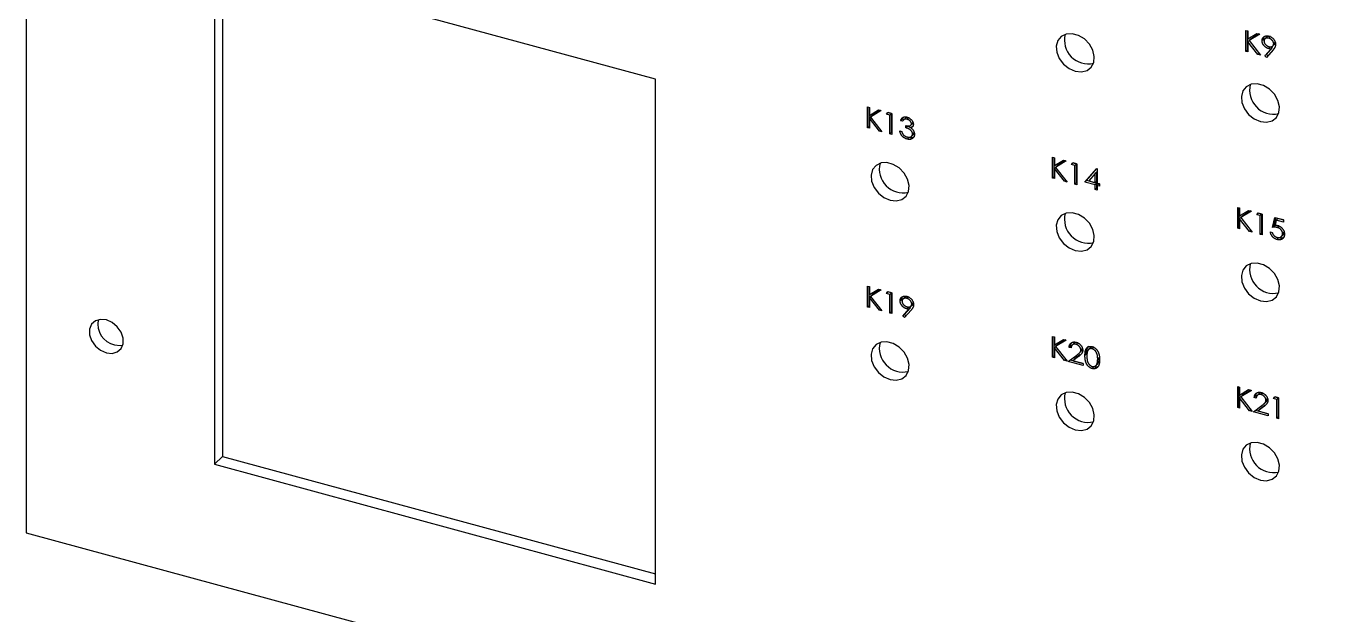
# Model space of a CAD drawing. Header units: millimetres. Extents: x 0 to 589, y 0 to 415.
# Drawn here: x 49.6 to 112, y 54.2 to 82.4 of the extents above; entities that cross this region are included whole.
import ezdxf

# ---------------------------------------------------------------- set-up
doc = ezdxf.new("R2010")
doc.units = ezdxf.units.MM

msp = doc.modelspace()

# ---------------------------------------------------------------- linework, layer by layer
at = {"color": 7, "linetype": 'Continuous', "lineweight": 25}
for p, q in [((49.576, 120.43), (49.576, 58.143)), ((79.646, 79.828), (58.568, 85.557)), ((58.568, 85.557), (58.568, 61.414)), ((58.957, 85.451), (58.957, 61.793)), ((107.849, 82.164), (107.942, 82.139)), ((107.849, 81.164), (107.849, 82.164)), ((107.927, 81.24), (107.927, 82.143)), ((107.942, 82.139), (107.942, 81.758)), ((107.942, 81.758), (108.372, 82.022)), ((108.504, 81.986), (107.997, 81.675)), ((108.075, 81.751), (107.997, 81.675)), ((108.472, 81.994), (108.075, 81.751)), ((108.372, 82.022), (108.504, 81.986)), ((108.695, 81.75), (108.617, 81.675)), ((108.695, 81.75), (108.723, 81.868)), ((108.71, 81.657), (108.695, 81.75)), ((108.837, 81.841), (108.74, 81.746)), ((109.018, 81.866), (108.94, 81.79)), ((107.927, 81.24), (107.849, 81.164)), ((107.942, 81.139), (107.849, 81.164)), ((107.942, 81.236), (107.927, 81.24)), ((108.02, 81.697), (107.942, 81.621)), ((107.942, 81.621), (107.942, 81.139)), ((108.421, 81.008), (107.942, 81.621)), ((107.997, 81.675), (108.544, 80.975)), ((108.02, 81.697), (108.02, 81.697)), ((108.754, 80.942), (109.041, 81.271)), ((109.146, 81.236), (108.828, 80.872)), ((108.832, 81.018), (109.119, 81.346)), ((109.011, 81.368), (108.933, 81.292)), ((109.119, 81.346), (109.041, 81.271)), ((109.122, 81.412), (109.219, 81.506)), ((109.25, 81.604), (109.172, 81.529)), ((108.476, 81.062), (108.421, 81.008)), ((108.544, 80.975), (108.421, 81.008)), ((108.832, 81.018), (108.754, 80.942)), ((108.828, 80.872), (108.754, 80.942)), ((108.9, 80.954), (108.832, 81.018)), ((79.646, 55.685), (79.646, 79.828)), ((89.764, 78.507), (89.857, 78.482)), ((89.764, 77.507), (89.764, 78.507)), ((89.842, 77.583), (89.842, 78.486)), ((89.857, 78.482), (89.857, 78.101)), ((89.857, 78.101), (90.287, 78.365)), ((89.935, 78.041), (89.857, 77.965)), ((90.419, 78.329), (89.912, 78.018)), ((89.99, 78.094), (89.912, 78.018)), ((89.912, 78.018), (90.459, 77.318)), ((89.935, 78.04), (89.935, 78.041)), ((90.387, 78.338), (89.99, 78.094)), ((90.287, 78.365), (90.419, 78.329)), ((90.677, 78.157), (90.738, 78.243)), ((90.755, 78.233), (90.677, 78.157)), ((90.836, 78.113), (90.677, 78.157)), ((90.738, 78.243), (90.928, 78.191)), ((90.755, 78.233), (90.758, 78.237)), ((90.914, 78.189), (90.755, 78.233)), ((90.914, 78.189), (90.836, 78.113)), ((90.836, 77.216), (90.836, 78.113)), ((90.914, 77.292), (90.914, 78.189)), ((90.928, 78.191), (90.928, 77.191)), ((91.429, 77.921), (91.465, 78.001)), ((91.579, 77.972), (91.482, 77.877)), ((91.738, 77.991), (91.66, 77.915)), ((89.842, 77.583), (89.764, 77.507)), ((89.857, 77.482), (89.764, 77.507)), ((89.857, 77.579), (89.842, 77.583)), ((89.857, 77.965), (89.857, 77.482)), ((90.335, 77.352), (89.857, 77.965)), ((90.391, 77.406), (90.335, 77.352)), ((90.459, 77.318), (90.335, 77.352)), ((91.312, 77.356), (91.405, 77.331)), ((91.429, 77.921), (91.352, 77.845)), ((91.444, 77.82), (91.352, 77.845)), ((91.505, 77.9), (91.429, 77.921)), ((91.603, 77.507), (91.603, 77.61)), ((91.681, 77.583), (91.603, 77.507)), ((91.843, 77.507), (91.681, 77.583)), ((91.829, 77.621), (91.926, 77.716)), ((91.917, 77.579), (91.84, 77.503)), ((91.945, 77.778), (91.868, 77.702)), ((90.914, 77.292), (90.836, 77.216)), ((90.928, 77.191), (90.836, 77.216)), ((90.928, 77.288), (90.914, 77.292)), ((91.734, 77.043), (91.656, 76.967)), ((91.869, 77.095), (91.967, 77.19)), ((91.998, 77.286), (91.921, 77.21)), ((98.608, 76.104), (98.701, 76.078)), ((98.608, 75.104), (98.608, 76.104)), ((98.686, 75.179), (98.686, 76.082)), ((98.701, 76.078), (98.701, 75.698)), ((98.701, 75.698), (99.131, 75.962)), ((98.779, 75.637), (98.701, 75.561)), ((98.701, 75.561), (98.701, 75.078)), ((99.18, 74.948), (98.701, 75.561)), ((99.263, 75.926), (98.756, 75.615)), ((98.834, 75.691), (98.756, 75.615)), ((98.756, 75.615), (99.303, 74.915)), ((98.779, 75.637), (98.779, 75.637)), ((99.231, 75.934), (98.834, 75.691)), ((99.131, 75.962), (99.263, 75.926)), ((99.521, 75.753), (99.582, 75.839)), ((99.599, 75.829), (99.521, 75.753)), ((99.68, 75.71), (99.521, 75.753)), ((99.582, 75.839), (99.773, 75.787)), ((99.599, 75.829), (99.602, 75.833)), ((99.758, 75.786), (99.599, 75.829)), ((99.758, 75.786), (99.68, 75.71)), ((99.68, 74.812), (99.68, 75.71)), ((99.758, 74.888), (99.758, 75.786)), ((99.773, 75.787), (99.773, 74.787)), ((100.156, 74.914), (100.719, 75.556)), ((100.234, 74.99), (100.728, 75.553)), ((100.719, 75.556), (100.738, 75.55)), ((100.738, 75.55), (100.738, 74.858)), ((98.686, 75.179), (98.608, 75.104)), ((98.701, 75.078), (98.608, 75.104)), ((98.701, 75.175), (98.686, 75.179)), ((99.235, 75.002), (99.18, 74.948)), ((99.303, 74.915), (99.18, 74.948)), ((99.758, 74.888), (99.68, 74.812)), ((99.773, 74.884), (99.758, 74.888)), ((100.234, 74.99), (100.156, 74.914)), ((100.646, 74.781), (100.156, 74.914)), ((100.723, 74.857), (100.234, 74.99)), ((100.646, 75.318), (100.338, 74.967)), ((100.338, 74.967), (100.646, 74.883)), ((100.723, 75.393), (100.646, 75.318)), ((100.646, 74.883), (100.646, 75.318)), ((100.723, 74.959), (100.646, 74.883)), ((100.723, 74.857), (100.646, 74.781)), ((100.723, 74.959), (100.723, 75.393)), ((100.723, 74.626), (100.723, 74.857)), ((100.738, 74.858), (100.857, 74.826)), ((99.773, 74.787), (99.68, 74.812)), ((100.646, 74.55), (100.646, 74.781)), ((100.723, 74.626), (100.646, 74.55)), ((100.738, 74.525), (100.646, 74.55)), ((100.738, 74.622), (100.723, 74.626)), ((100.816, 74.831), (100.738, 74.755)), ((100.738, 74.755), (100.738, 74.525)), ((100.857, 74.723), (100.738, 74.755)), ((100.857, 74.82), (100.816, 74.831)), ((100.857, 74.826), (100.857, 74.723)), ((107.453, 73.7), (107.545, 73.675)), ((107.453, 72.7), (107.453, 73.7)), ((107.53, 72.776), (107.53, 73.679)), ((107.545, 73.675), (107.545, 73.294)), ((107.545, 73.294), (107.975, 73.558)), ((107.623, 73.233), (107.545, 73.157)), ((107.545, 73.157), (107.545, 72.675)), ((108.024, 72.545), (107.545, 73.157)), ((108.107, 73.522), (107.6, 73.211)), ((107.678, 73.287), (107.6, 73.211)), ((107.6, 73.211), (108.147, 72.511)), ((107.623, 73.233), (107.623, 73.233)), ((108.076, 73.531), (107.678, 73.287)), ((107.975, 73.558), (108.107, 73.522)), ((108.365, 73.349), (108.426, 73.435)), ((108.443, 73.425), (108.365, 73.349)), ((108.524, 73.306), (108.365, 73.349)), ((108.426, 73.435), (108.617, 73.384)), ((108.443, 73.425), (108.446, 73.43)), ((108.602, 73.382), (108.443, 73.425)), ((108.602, 73.382), (108.524, 73.306)), ((108.524, 72.409), (108.524, 73.306)), ((108.602, 72.485), (108.602, 73.382)), ((108.617, 73.384), (108.617, 72.384)), ((109.119, 72.747), (109.225, 73.218)), ((109.197, 72.823), (109.282, 73.203)), ((109.225, 73.218), (109.649, 73.103)), ((109.298, 73.096), (109.242, 72.848)), ((109.375, 73.172), (109.298, 73.096)), ((109.649, 73.001), (109.298, 73.096)), ((109.649, 73.098), (109.375, 73.172)), ((109.649, 73.103), (109.649, 73.001)), ((107.53, 72.776), (107.453, 72.7)), ((107.545, 72.675), (107.453, 72.7)), ((107.545, 72.772), (107.53, 72.776)), ((108.079, 72.599), (108.024, 72.545)), ((108.147, 72.511), (108.024, 72.545)), ((108.602, 72.485), (108.524, 72.409)), ((108.617, 72.384), (108.524, 72.409)), ((108.617, 72.481), (108.602, 72.485)), ((109.014, 72.532), (109.106, 72.507)), ((109.197, 72.823), (109.119, 72.747)), ((109.425, 72.812), (109.347, 72.736)), ((109.534, 72.299), (109.631, 72.394)), ((109.673, 72.524), (109.596, 72.448)), ((109.406, 72.24), (109.328, 72.164)), ((89.764, 69.936), (89.857, 69.91)), ((89.764, 68.936), (89.764, 69.936)), ((89.842, 69.011), (89.842, 69.914)), ((89.857, 69.91), (89.857, 69.53)), ((89.857, 69.53), (90.287, 69.793)), ((89.935, 69.469), (89.857, 69.393)), ((89.857, 69.393), (89.857, 68.91)), ((90.335, 68.78), (89.857, 69.393)), ((90.419, 69.758), (89.912, 69.447)), ((89.99, 69.523), (89.912, 69.447)), ((89.912, 69.447), (90.459, 68.747)), ((89.935, 69.469), (89.935, 69.469)), ((90.387, 69.766), (89.99, 69.523)), ((90.287, 69.793), (90.419, 69.758)), ((90.677, 69.585), (90.738, 69.671)), ((90.755, 69.661), (90.677, 69.585)), ((90.836, 69.542), (90.677, 69.585)), ((90.738, 69.671), (90.928, 69.619)), ((90.755, 69.661), (90.758, 69.665)), ((90.914, 69.618), (90.755, 69.661)), ((90.914, 69.618), (90.836, 69.542)), ((90.836, 68.644), (90.836, 69.542)), ((90.914, 68.72), (90.914, 69.618)), ((90.928, 69.619), (90.928, 68.619)), ((91.403, 69.307), (91.325, 69.231)), ((91.403, 69.307), (91.432, 69.424)), ((91.418, 69.214), (91.403, 69.307)), ((91.545, 69.397), (91.448, 69.303)), ((91.727, 69.422), (91.649, 69.346)), ((89.842, 69.011), (89.764, 68.936)), ((89.857, 68.91), (89.764, 68.936)), ((89.857, 69.007), (89.842, 69.011)), ((90.391, 68.834), (90.335, 68.78)), ((90.459, 68.747), (90.335, 68.78)), ((90.914, 68.72), (90.836, 68.644)), ((90.928, 68.619), (90.836, 68.644)), ((90.928, 68.716), (90.914, 68.72)), ((91.463, 68.498), (91.75, 68.827)), ((91.855, 68.792), (91.537, 68.428)), ((91.541, 68.574), (91.828, 68.903)), ((91.719, 68.924), (91.641, 68.848)), ((91.828, 68.903), (91.75, 68.827)), ((91.83, 68.968), (91.927, 69.063)), ((91.959, 69.161), (91.881, 69.085)), ((91.541, 68.574), (91.463, 68.498)), ((91.537, 68.428), (91.463, 68.498)), ((91.608, 68.51), (91.541, 68.574)), ((98.608, 67.532), (98.701, 67.507)), ((98.608, 66.532), (98.608, 67.532)), ((98.686, 66.608), (98.686, 67.511)), ((98.701, 67.507), (98.701, 67.126)), ((98.701, 67.126), (99.131, 67.39)), ((99.131, 67.39), (99.263, 67.354)), ((98.779, 67.065), (98.701, 66.989)), ((98.701, 66.989), (98.701, 66.507)), ((99.18, 66.377), (98.701, 66.989)), ((99.263, 67.354), (98.756, 67.043)), ((98.834, 67.119), (98.756, 67.043)), ((98.756, 67.043), (99.303, 66.343)), ((98.779, 67.065), (98.779, 67.065)), ((99.231, 67.363), (98.834, 67.119)), ((99.48, 67.084), (99.402, 67.008)), ((99.495, 66.983), (99.402, 67.008)), ((99.521, 67.073), (99.48, 67.084)), ((99.636, 67.202), (99.539, 67.107)), ((99.812, 67.225), (99.734, 67.149)), ((99.883, 66.729), (99.98, 66.824)), ((100.036, 66.961), (99.958, 66.886)), ((100.416, 66.986), (100.318, 66.892)), ((100.582, 67.016), (100.504, 66.94)), ((98.686, 66.608), (98.608, 66.532)), ((98.701, 66.507), (98.608, 66.532)), ((98.701, 66.604), (98.686, 66.608)), ((99.235, 66.43), (99.18, 66.377)), ((99.303, 66.343), (99.18, 66.377)), ((99.362, 66.327), (99.763, 66.632)), ((100.064, 66.136), (99.362, 66.327)), ((100.064, 66.233), (99.456, 66.399)), ((99.842, 66.566), (99.583, 66.369)), ((99.661, 66.445), (99.583, 66.369)), ((99.583, 66.369), (100.064, 66.239)), ((99.919, 66.642), (99.661, 66.445)), ((99.919, 66.642), (99.842, 66.566)), ((100.064, 66.239), (100.064, 66.136)), ((100.234, 66.687), (100.156, 66.611)), ((100.669, 66.122), (100.766, 66.217)), ((100.803, 66.281), (100.726, 66.205)), ((100.752, 66.212), (100.803, 66.281)), ((100.842, 66.522), (100.765, 66.446)), ((100.579, 66.068), (100.501, 65.992)), ((107.453, 65.128), (107.545, 65.103)), ((107.453, 64.128), (107.453, 65.128)), ((107.53, 64.204), (107.53, 65.107)), ((107.545, 65.103), (107.545, 64.722)), ((107.545, 64.722), (107.975, 64.986)), ((108.107, 64.95), (107.6, 64.639)), ((108.076, 64.959), (107.678, 64.715)), ((107.975, 64.986), (108.107, 64.95)), ((107.623, 64.662), (107.545, 64.586)), ((107.545, 64.586), (107.545, 64.103)), ((108.024, 63.973), (107.545, 64.586)), ((107.678, 64.715), (107.6, 64.639)), ((107.6, 64.639), (108.147, 63.939)), ((107.623, 64.661), (107.623, 64.662)), ((108.324, 64.681), (108.246, 64.605)), ((108.339, 64.58), (108.246, 64.605)), ((108.365, 64.67), (108.324, 64.681)), ((108.48, 64.798), (108.383, 64.703)), ((108.656, 64.821), (108.578, 64.745)), ((108.727, 64.326), (108.824, 64.421)), ((108.88, 64.558), (108.802, 64.482)), ((109.159, 64.562), (109.22, 64.648)), ((109.237, 64.638), (109.159, 64.562)), ((109.318, 64.519), (109.159, 64.562)), ((109.22, 64.648), (109.41, 64.596)), ((109.237, 64.638), (109.24, 64.642)), ((109.396, 64.595), (109.237, 64.638)), ((109.396, 64.595), (109.318, 64.519)), ((109.318, 63.621), (109.318, 64.519)), ((109.396, 63.697), (109.396, 64.595)), ((109.41, 64.596), (109.41, 63.596)), ((107.53, 64.204), (107.453, 64.128)), ((107.545, 64.103), (107.453, 64.128)), ((107.545, 64.2), (107.53, 64.204)), ((108.079, 64.027), (108.024, 63.973)), ((108.147, 63.939), (108.024, 63.973)), ((108.207, 63.923), (108.607, 64.228)), ((108.908, 63.733), (108.207, 63.923)), ((108.908, 63.83), (108.301, 63.995)), ((108.686, 64.163), (108.428, 63.966)), ((108.505, 64.042), (108.428, 63.966)), ((108.428, 63.966), (108.908, 63.835)), ((108.764, 64.239), (108.505, 64.042)), ((108.764, 64.239), (108.686, 64.163)), ((108.908, 63.835), (108.908, 63.733)), ((109.396, 63.697), (109.318, 63.621)), ((109.41, 63.693), (109.396, 63.697)), ((109.41, 63.596), (109.318, 63.621)), ((58.957, 61.793), (58.568, 61.414)), ((58.957, 61.793), (79.646, 56.17)), ((58.568, 61.414), (79.646, 55.685)), ((49.576, 58.143), (174.869, 24.091))]:
    msp.add_line(p, q, dxfattribs=at)
at = {"color": 7, "linetype": 'Continuous', "lineweight": 25, "flags": 128}
for points in [[(99.693, 80.209), (99.99, 80.176), (100.255, 80.243), (100.458, 80.402), (100.579, 80.636), (100.604, 80.92), (100.53, 81.223), (100.366, 81.512), (100.128, 81.755), (99.844, 81.927), (99.543, 82.009), (99.258, 81.992), (99.021, 81.877), (98.856, 81.678), (98.782, 81.415), (98.807, 81.118), (98.928, 80.818), (99.132, 80.548), (99.396, 80.338), (99.693, 80.209)], [(108.537, 77.805), (108.834, 77.773), (109.099, 77.839), (109.302, 77.999), (109.423, 78.233), (109.448, 78.517), (109.374, 78.819), (109.21, 79.108), (108.972, 79.352), (108.688, 79.524), (108.387, 79.606), (108.102, 79.588), (107.865, 79.474), (107.7, 79.274), (107.627, 79.012), (107.651, 78.714), (107.772, 78.414), (107.976, 78.145), (108.241, 77.934), (108.537, 77.805)], [(90.849, 74.041), (91.146, 74.008), (91.41, 74.075), (91.614, 74.234), (91.735, 74.468), (91.76, 74.752), (91.686, 75.055), (91.521, 75.344), (91.284, 75.587), (90.999, 75.759), (90.699, 75.841), (90.414, 75.824), (90.177, 75.709), (90.012, 75.51), (89.938, 75.247), (89.963, 74.95), (90.084, 74.65), (90.288, 74.38), (90.552, 74.17), (90.849, 74.041)], [(99.693, 71.637), (99.99, 71.605), (100.255, 71.671), (100.458, 71.831), (100.579, 72.065), (100.604, 72.349), (100.53, 72.651), (100.366, 72.94), (100.128, 73.184), (99.844, 73.356), (99.543, 73.438), (99.258, 73.42), (99.021, 73.306), (98.856, 73.106), (98.782, 72.844), (98.807, 72.546), (98.928, 72.246), (99.132, 71.977), (99.396, 71.766), (99.693, 71.637)], [(108.537, 69.234), (108.834, 69.201), (109.099, 69.268), (109.302, 69.427), (109.423, 69.661), (109.448, 69.945), (109.374, 70.248), (109.21, 70.536), (108.972, 70.78), (108.688, 70.952), (108.387, 71.034), (108.102, 71.017), (107.865, 70.902), (107.7, 70.703), (107.627, 70.44), (107.651, 70.143), (107.772, 69.843), (107.976, 69.573), (108.241, 69.362), (108.537, 69.234)], [(53.409, 66.744), (53.686, 66.716), (53.93, 66.787), (54.111, 66.946), (54.207, 67.177), (54.207, 67.45), (54.111, 67.732), (53.93, 67.99), (53.686, 68.193), (53.409, 68.316), (53.131, 68.344), (52.888, 68.274), (52.707, 68.114), (52.61, 67.884), (52.61, 67.611), (52.707, 67.328), (52.888, 67.07), (53.131, 66.867), (53.409, 66.744)], [(53.798, 67.124), (54.075, 67.096), (54.192, 67.116)], [(90.849, 65.469), (91.146, 65.437), (91.41, 65.503), (91.614, 65.663), (91.735, 65.897), (91.76, 66.181), (91.686, 66.483), (91.521, 66.772), (91.284, 67.016), (90.999, 67.188), (90.699, 67.269), (90.414, 67.252), (90.177, 67.138), (90.012, 66.938), (89.938, 66.676), (89.963, 66.378), (90.084, 66.078), (90.288, 65.809), (90.552, 65.598), (90.849, 65.469)], [(99.693, 63.066), (99.99, 63.033), (100.255, 63.1), (100.458, 63.259), (100.579, 63.493), (100.604, 63.777), (100.53, 64.08), (100.366, 64.368), (100.128, 64.612), (99.844, 64.784), (99.543, 64.866), (99.258, 64.848), (99.021, 64.734), (98.856, 64.535), (98.782, 64.272), (98.807, 63.975), (98.928, 63.675), (99.132, 63.405), (99.396, 63.194), (99.693, 63.066)], [(108.537, 60.662), (108.834, 60.629), (109.099, 60.696), (109.302, 60.855), (109.423, 61.089), (109.448, 61.373), (109.374, 61.676), (109.21, 61.965), (108.972, 62.208), (108.688, 62.38), (108.387, 62.462), (108.102, 62.445), (107.865, 62.33), (107.7, 62.131), (107.627, 61.868), (107.651, 61.571), (107.772, 61.271), (107.976, 61.001), (108.241, 60.791), (108.537, 60.662)]]:
    msp.add_lwpolyline(points, dxfattribs=at)
at = {"color": 7, "linetype": 'Continuous', "lineweight": 25}
for centre, radius, start, end in [((100.316, 81.702), 1.139, 166, 282.61007), ((109.16, 79.299), 1.139, 166, 282.61007), ((91.472, 75.534), 1.139, 166, 282.61007), ((100.316, 73.131), 1.139, 166, 282.61007), ((109.16, 70.727), 1.139, 166, 282.61007), ((54.029, 68.131), 1.033, 169.25166, 257.0603), ((91.472, 66.963), 1.139, 166, 282.61007), ((100.316, 64.559), 1.139, 166, 282.61007), ((109.16, 62.155), 1.139, 166, 282.61007)]:
    msp.add_arc(centre, radius, start, end, dxfattribs=at)
for points, knots in [([(108.617, 81.675), (108.617, 81.688), (108.618, 81.716), (108.626, 81.754), (108.64, 81.788), (108.658, 81.818), (108.681, 81.845), (108.71, 81.867), (108.742, 81.884), (108.778, 81.896), (108.818, 81.904), (108.859, 81.906), (108.902, 81.902), (108.931, 81.895), (108.945, 81.892)], [0, 0, 0, 0, 0.0852491, 0.1673266, 0.2481753, 0.3288291, 0.4099081, 0.4905845, 0.5729935, 0.6582649, 0.7442216, 0.8290604, 0.9139383, 1, 1, 1, 1]), ([(108.94, 81.79), (108.933, 81.792), (108.917, 81.796), (108.894, 81.8), (108.873, 81.801), (108.852, 81.8), (108.832, 81.797), (108.812, 81.793), (108.794, 81.786), (108.777, 81.777), (108.761, 81.766), (108.747, 81.754), (108.736, 81.741), (108.726, 81.726), (108.719, 81.71), (108.713, 81.693), (108.71, 81.674), (108.71, 81.661), (108.709, 81.654)], [0, 0, 0, 0, 0.068712, 0.134812, 0.199538, 0.263335, 0.326747, 0.390328, 0.454126, 0.519203, 0.58351, 0.645497, 0.70529, 0.763488, 0.821856, 0.880004, 0.939108, 1, 1, 1, 1]), ([(109.018, 81.866), (108.986, 81.872), (108.923, 81.882), (108.856, 81.862), (108.834, 81.835), (108.83, 81.829)], [0, 0, 0, 0, 0.4407, 0.881127, 1, 1, 1, 1]), ([(109.172, 81.529), (109.172, 81.535), (109.172, 81.549), (109.169, 81.569), (109.163, 81.589), (109.156, 81.61), (109.146, 81.629), (109.134, 81.649), (109.121, 81.669), (109.105, 81.688), (109.087, 81.706), (109.069, 81.723), (109.05, 81.738), (109.03, 81.752), (109.009, 81.764), (108.987, 81.774), (108.964, 81.783), (108.948, 81.788), (108.94, 81.79)], [0, 0, 0, 0, 0.06076, 0.119735, 0.177757, 0.235999, 0.29407, 0.353733, 0.415973, 0.48014, 0.545076, 0.608735, 0.672178, 0.735453, 0.799112, 0.864284, 0.930837, 1, 1, 1, 1]), ([(108.945, 81.892), (108.959, 81.887), (108.988, 81.878), (109.029, 81.86), (109.069, 81.836), (109.107, 81.808), (109.142, 81.777), (109.173, 81.742), (109.201, 81.704), (109.224, 81.663), (109.242, 81.622), (109.255, 81.58), (109.263, 81.538), (109.264, 81.511), (109.265, 81.497)], [0, 0, 0, 0, 0.085532, 0.169003, 0.251943, 0.335682, 0.419409, 0.501265, 0.583703, 0.668, 0.751919, 0.834598, 0.916526, 1, 1, 1, 1]), ([(108.933, 81.292), (108.922, 81.296), (108.901, 81.302), (108.869, 81.315), (108.839, 81.329), (108.811, 81.347), (108.783, 81.366), (108.757, 81.388), (108.732, 81.412), (108.708, 81.439), (108.687, 81.466), (108.668, 81.495), (108.652, 81.524), (108.639, 81.553), (108.629, 81.583), (108.622, 81.613), (108.618, 81.644), (108.617, 81.664), (108.617, 81.675)], [0, 0, 0, 0, 0.0662949, 0.1301311, 0.1928622, 0.25436, 0.3159098, 0.3773381, 0.4402053, 0.5041751, 0.5680336, 0.6302277, 0.6908615, 0.7514218, 0.8114657, 0.8727505, 0.9353907, 1, 1, 1, 1]), ([(108.709, 81.654), (108.71, 81.648), (108.71, 81.634), (108.713, 81.614), (108.719, 81.593), (108.727, 81.573), (108.737, 81.553), (108.749, 81.533), (108.763, 81.514), (108.78, 81.494), (108.798, 81.476), (108.817, 81.459), (108.837, 81.443), (108.858, 81.43), (108.879, 81.417), (108.902, 81.407), (108.926, 81.398), (108.942, 81.393), (108.95, 81.39)], [0, 0, 0, 0, 0.05954, 0.117423, 0.17444, 0.231734, 0.289722, 0.3492, 0.410516, 0.47508, 0.540094, 0.604444, 0.668697, 0.73211, 0.796739, 0.862906, 0.930462, 1, 1, 1, 1]), ([(109.041, 81.271), (109.023, 81.273), (108.987, 81.279), (108.951, 81.288), (108.933, 81.292)], [0, 0, 0, 0, 0.5078576, 1, 1, 1, 1]), ([(108.95, 81.39), (108.958, 81.388), (108.974, 81.384), (108.998, 81.381), (109.02, 81.379), (109.04, 81.38), (109.06, 81.383), (109.079, 81.388), (109.096, 81.395), (109.112, 81.404), (109.126, 81.415), (109.138, 81.428), (109.149, 81.441), (109.157, 81.456), (109.164, 81.472), (109.169, 81.49), (109.172, 81.509), (109.172, 81.522), (109.172, 81.529)], [0, 0, 0, 0, 0.072713, 0.141547, 0.208363, 0.272462, 0.33539, 0.397711, 0.459383, 0.522098, 0.584315, 0.644392, 0.703345, 0.761509, 0.82003, 0.878517, 0.938265, 1, 1, 1, 1]), ([(109.119, 81.346), (109.101, 81.349), (109.065, 81.355), (109.028, 81.364), (109.011, 81.368)], [0, 0, 0, 0, 0.5078576, 1, 1, 1, 1]), ([(109.265, 81.497), (109.265, 81.487), (109.264, 81.466), (109.259, 81.435), (109.251, 81.404), (109.241, 81.379), (109.232, 81.358), (109.223, 81.342), (109.214, 81.326), (109.202, 81.309), (109.19, 81.291), (109.177, 81.273), (109.162, 81.255), (109.151, 81.242), (109.146, 81.236)], [0, 0, 0, 0, 0.09832, 0.199417, 0.305603, 0.416162, 0.474582, 0.537006, 0.603857, 0.67409, 0.749417, 0.828253, 0.912054, 1, 1, 1, 1]), ([(109.207, 81.499), (109.219, 81.511), (109.245, 81.538), (109.248, 81.58), (109.25, 81.604)], [0, 0, 0, 0, 0.433583, 1, 1, 1, 1]), ([(91.352, 77.845), (91.354, 77.854), (91.359, 77.873), (91.369, 77.898), (91.38, 77.922), (91.394, 77.943), (91.408, 77.962), (91.425, 77.978), (91.443, 77.993), (91.463, 78.005), (91.484, 78.015), (91.506, 78.022), (91.53, 78.027), (91.554, 78.03), (91.579, 78.031), (91.605, 78.029), (91.631, 78.025), (91.65, 78.02), (91.659, 78.018)], [0, 0, 0, 0, 0.072625, 0.141977, 0.208985, 0.273957, 0.336889, 0.398745, 0.460116, 0.520825, 0.580994, 0.640152, 0.698622, 0.757271, 0.816427, 0.876254, 0.937165, 1, 1, 1, 1]), ([(91.738, 77.991), (91.711, 77.996), (91.659, 78.005), (91.597, 77.992), (91.579, 77.966), (91.574, 77.959)], [0, 0, 0, 0, 0.420117, 0.838875, 1, 1, 1, 1]), ([(91.659, 78.018), (91.672, 78.014), (91.699, 78.006), (91.738, 77.988), (91.776, 77.967), (91.812, 77.941), (91.845, 77.913), (91.875, 77.882), (91.9, 77.849), (91.922, 77.814), (91.939, 77.779), (91.951, 77.744), (91.959, 77.71), (91.96, 77.687), (91.96, 77.676)], [0, 0, 0, 0, 0.090254, 0.17854, 0.266093, 0.354631, 0.441886, 0.525747, 0.608114, 0.690197, 0.770821, 0.848326, 0.924012, 1, 1, 1, 1]), ([(91.656, 76.967), (91.645, 76.971), (91.623, 76.977), (91.592, 76.989), (91.561, 77.003), (91.532, 77.02), (91.504, 77.037), (91.478, 77.057), (91.453, 77.079), (91.43, 77.104), (91.408, 77.129), (91.388, 77.157), (91.371, 77.186), (91.355, 77.217), (91.341, 77.249), (91.329, 77.283), (91.319, 77.319), (91.314, 77.343), (91.312, 77.356)], [0, 0, 0, 0, 0.065541, 0.128963, 0.190377, 0.250092, 0.308548, 0.366398, 0.424542, 0.48317, 0.542243, 0.601739, 0.662506, 0.724856, 0.789128, 0.856346, 0.926295, 1, 1, 1, 1]), ([(91.66, 77.915), (91.648, 77.918), (91.625, 77.923), (91.592, 77.926), (91.562, 77.923), (91.538, 77.916), (91.521, 77.908), (91.508, 77.901), (91.496, 77.892), (91.485, 77.88), (91.474, 77.868), (91.463, 77.853), (91.453, 77.837), (91.447, 77.826), (91.444, 77.82)], [0, 0, 0, 0, 0.122712, 0.239685, 0.351816, 0.463766, 0.520818, 0.579448, 0.640604, 0.705298, 0.773634, 0.844669, 0.920057, 1, 1, 1, 1]), ([(91.603, 77.61), (91.616, 77.607), (91.641, 77.6), (91.677, 77.595), (91.712, 77.593), (91.745, 77.595), (91.774, 77.599), (91.8, 77.606), (91.822, 77.616), (91.839, 77.629), (91.852, 77.644), (91.861, 77.662), (91.866, 77.681), (91.867, 77.695), (91.868, 77.702)], [0, 0, 0, 0, 0.110166, 0.215787, 0.318027, 0.417574, 0.51165, 0.596162, 0.672935, 0.74367, 0.810677, 0.874059, 0.936696, 1, 1, 1, 1]), ([(91.921, 77.21), (91.92, 77.219), (91.919, 77.238), (91.912, 77.267), (91.901, 77.297), (91.885, 77.326), (91.866, 77.354), (91.843, 77.381), (91.817, 77.405), (91.794, 77.423), (91.772, 77.437), (91.754, 77.447), (91.734, 77.457), (91.712, 77.467), (91.688, 77.478), (91.661, 77.488), (91.633, 77.498), (91.613, 77.504), (91.603, 77.507)], [0, 0, 0, 0, 0.066909, 0.133485, 0.201035, 0.271234, 0.34288, 0.413836, 0.485977, 0.56023, 0.599884, 0.644055, 0.691892, 0.744688, 0.801492, 0.862858, 0.929328, 1, 1, 1, 1]), ([(91.868, 77.702), (91.867, 77.707), (91.867, 77.718), (91.864, 77.734), (91.86, 77.75), (91.853, 77.765), (91.845, 77.781), (91.835, 77.797), (91.823, 77.813), (91.809, 77.828), (91.794, 77.843), (91.778, 77.857), (91.76, 77.87), (91.742, 77.881), (91.723, 77.892), (91.703, 77.901), (91.682, 77.909), (91.667, 77.913), (91.66, 77.915)], [0, 0, 0, 0, 0.055275, 0.109966, 0.163247, 0.218076, 0.273301, 0.330909, 0.390995, 0.454176, 0.518862, 0.583311, 0.648517, 0.715031, 0.782502, 0.852323, 0.924928, 1, 1, 1, 1]), ([(91.96, 77.676), (91.96, 77.666), (91.959, 77.645), (91.953, 77.617), (91.944, 77.591), (91.931, 77.568), (91.913, 77.547), (91.893, 77.529), (91.868, 77.514), (91.849, 77.507), (91.84, 77.503)], [0, 0, 0, 0, 0.128068, 0.250608, 0.37063, 0.490072, 0.610375, 0.734313, 0.863217, 1, 1, 1, 1]), ([(91.84, 77.503), (91.851, 77.495), (91.872, 77.479), (91.902, 77.451), (91.929, 77.421), (91.944, 77.399), (91.952, 77.388)], [0, 0, 0, 0, 0.25388, 0.503009, 0.750291, 1, 1, 1, 1]), ([(91.916, 77.706), (91.917, 77.707), (91.929, 77.712), (91.94, 77.738), (91.944, 77.765), (91.945, 77.778)], [0, 0, 0, 0, 0.018185, 0.509232, 1, 1, 1, 1]), ([(91.952, 77.388), (91.956, 77.38), (91.966, 77.364), (91.978, 77.34), (91.99, 77.315), (91.998, 77.291), (92.005, 77.267), (92.01, 77.242), (92.012, 77.217), (92.013, 77.201), (92.013, 77.193)], [0, 0, 0, 0, 0.1281355, 0.2541727, 0.3781116, 0.5017123, 0.6239863, 0.7470956, 0.8728746, 1, 1, 1, 1]), ([(91.405, 77.331), (91.407, 77.322), (91.412, 77.306), (91.42, 77.282), (91.429, 77.26), (91.439, 77.239), (91.449, 77.22), (91.46, 77.202), (91.472, 77.185), (91.481, 77.175), (91.485, 77.17)], [0, 0, 0, 0, 0.14977, 0.291316, 0.425966, 0.55216, 0.671527, 0.786122, 0.895325, 1, 1, 1, 1]), ([(91.485, 77.17), (91.491, 77.165), (91.503, 77.153), (91.522, 77.137), (91.541, 77.122), (91.562, 77.109), (91.585, 77.097), (91.608, 77.086), (91.633, 77.077), (91.649, 77.072), (91.658, 77.07)], [0, 0, 0, 0, 0.118271, 0.236178, 0.355663, 0.475904, 0.600127, 0.728608, 0.861313, 1, 1, 1, 1]), ([(92.013, 77.193), (92.013, 77.179), (92.012, 77.152), (92.002, 77.113), (91.987, 77.077), (91.967, 77.044), (91.941, 77.014), (91.911, 76.99), (91.877, 76.972), (91.838, 76.959), (91.796, 76.952), (91.752, 76.951), (91.705, 76.956), (91.673, 76.963), (91.656, 76.967)], [0, 0, 0, 0, 0.079648, 0.158922, 0.239619, 0.322609, 0.406035, 0.487602, 0.569685, 0.653036, 0.737436, 0.822478, 0.909748, 1, 1, 1, 1]), ([(91.658, 77.07), (91.667, 77.067), (91.686, 77.062), (91.714, 77.058), (91.74, 77.055), (91.765, 77.056), (91.788, 77.058), (91.81, 77.064), (91.83, 77.071), (91.849, 77.081), (91.865, 77.092), (91.88, 77.105), (91.893, 77.119), (91.903, 77.135), (91.911, 77.151), (91.916, 77.17), (91.92, 77.189), (91.92, 77.203), (91.921, 77.21)], [0, 0, 0, 0, 0.0760717, 0.1487517, 0.2184028, 0.2857596, 0.350598, 0.414964, 0.4780693, 0.5417607, 0.6043499, 0.664075, 0.7214636, 0.7775871, 0.8326444, 0.8878435, 0.9434603, 1, 1, 1, 1]), ([(92.013, 77.099), (91.996, 77.081), (91.956, 77.038), (91.853, 77.021), (91.774, 77.036), (91.734, 77.043)], [0, 0, 0, 0, 0.263116, 0.631321, 1, 1, 1, 1]), ([(91.954, 77.184), (91.964, 77.192), (91.992, 77.217), (91.996, 77.258), (91.998, 77.286)], [0, 0, 0, 0, 0.352188, 1, 1, 1, 1]), ([(109.328, 72.164), (109.318, 72.167), (109.298, 72.173), (109.268, 72.185), (109.24, 72.199), (109.213, 72.215), (109.187, 72.233), (109.162, 72.254), (109.138, 72.276), (109.116, 72.3), (109.096, 72.326), (109.078, 72.353), (109.061, 72.381), (109.047, 72.41), (109.035, 72.439), (109.026, 72.469), (109.018, 72.501), (109.015, 72.521), (109.014, 72.532)], [0, 0, 0, 0, 0.0654211, 0.1287084, 0.1902361, 0.2507244, 0.3106372, 0.3707664, 0.4316147, 0.493523, 0.5558835, 0.6173424, 0.678668, 0.7407114, 0.8029854, 0.8668026, 0.9323472, 1, 1, 1, 1]), ([(109.106, 72.507), (109.108, 72.497), (109.113, 72.477), (109.122, 72.449), (109.134, 72.423), (109.148, 72.398), (109.165, 72.376), (109.184, 72.355), (109.205, 72.335), (109.229, 72.317), (109.254, 72.3), (109.28, 72.286), (109.307, 72.274), (109.325, 72.268), (109.334, 72.266)], [0, 0, 0, 0, 0.094687, 0.181994, 0.264377, 0.34218, 0.418618, 0.496509, 0.577369, 0.661511, 0.746733, 0.831258, 0.915206, 1, 1, 1, 1]), ([(109.347, 72.736), (109.339, 72.738), (109.322, 72.743), (109.297, 72.747), (109.27, 72.75), (109.243, 72.752), (109.213, 72.753), (109.183, 72.752), (109.152, 72.75), (109.13, 72.748), (109.119, 72.747)], [0, 0, 0, 0, 0.102203, 0.2110233, 0.3250997, 0.4465021, 0.5737877, 0.7089007, 0.8503579, 1, 1, 1, 1]), ([(109.425, 72.812), (109.417, 72.814), (109.4, 72.818), (109.375, 72.823), (109.348, 72.826), (109.32, 72.828), (109.291, 72.829), (109.261, 72.828), (109.229, 72.826), (109.208, 72.824), (109.197, 72.823)], [0, 0, 0, 0, 0.102203, 0.2110233, 0.3250997, 0.4465021, 0.5737877, 0.7089007, 0.8503579, 1, 1, 1, 1]), ([(109.242, 72.848), (109.253, 72.848), (109.274, 72.848), (109.305, 72.846), (109.335, 72.841), (109.354, 72.837), (109.364, 72.834)], [0, 0, 0, 0, 0.275068, 0.532901, 0.773973, 1, 1, 1, 1]), ([(109.688, 72.419), (109.688, 72.411), (109.688, 72.395), (109.686, 72.371), (109.682, 72.349), (109.677, 72.327), (109.67, 72.307), (109.662, 72.287), (109.652, 72.268), (109.641, 72.25), (109.629, 72.233), (109.616, 72.218), (109.602, 72.204), (109.586, 72.192), (109.57, 72.181), (109.552, 72.172), (109.534, 72.164), (109.514, 72.158), (109.493, 72.153), (109.472, 72.15), (109.45, 72.148), (109.427, 72.148), (109.404, 72.15), (109.379, 72.153), (109.354, 72.158), (109.337, 72.162), (109.328, 72.164)], [0, 0, 0, 0, 0.044014, 0.087434, 0.130118, 0.172554, 0.214555, 0.256298, 0.298438, 0.340849, 0.382715, 0.423924, 0.464246, 0.504074, 0.543862, 0.583567, 0.623094, 0.663229, 0.703551, 0.743938, 0.784541, 0.82575, 0.867757, 0.910745, 0.954914, 1, 1, 1, 1]), ([(109.334, 72.266), (109.343, 72.263), (109.36, 72.259), (109.386, 72.256), (109.41, 72.254), (109.434, 72.256), (109.457, 72.26), (109.478, 72.267), (109.499, 72.276), (109.519, 72.287), (109.537, 72.301), (109.553, 72.317), (109.566, 72.334), (109.577, 72.353), (109.585, 72.374), (109.591, 72.397), (109.595, 72.422), (109.595, 72.439), (109.596, 72.448)], [0, 0, 0, 0, 0.064207, 0.126425, 0.18768, 0.248216, 0.308305, 0.369661, 0.431699, 0.495947, 0.559758, 0.622295, 0.683911, 0.745092, 0.80674, 0.869087, 0.93329, 1, 1, 1, 1]), ([(109.596, 72.448), (109.595, 72.456), (109.595, 72.472), (109.592, 72.496), (109.587, 72.519), (109.579, 72.542), (109.57, 72.564), (109.558, 72.585), (109.544, 72.606), (109.528, 72.626), (109.511, 72.645), (109.491, 72.663), (109.471, 72.679), (109.449, 72.694), (109.425, 72.707), (109.4, 72.718), (109.374, 72.728), (109.356, 72.734), (109.347, 72.736)], [0, 0, 0, 0, 0.065351, 0.127916, 0.18836, 0.247216, 0.30563, 0.36377, 0.422661, 0.482687, 0.5433, 0.604118, 0.664965, 0.727413, 0.791468, 0.858055, 0.927037, 1, 1, 1, 1]), ([(109.364, 72.834), (109.375, 72.831), (109.398, 72.824), (109.431, 72.811), (109.462, 72.795), (109.493, 72.777), (109.521, 72.756), (109.548, 72.733), (109.573, 72.707), (109.597, 72.679), (109.618, 72.65), (109.637, 72.619), (109.653, 72.588), (109.666, 72.556), (109.676, 72.523), (109.683, 72.489), (109.687, 72.454), (109.688, 72.431), (109.688, 72.419)], [0, 0, 0, 0, 0.0658076, 0.1293943, 0.1908941, 0.2512811, 0.310815, 0.370371, 0.4307683, 0.4928813, 0.5551039, 0.6160671, 0.677256, 0.7382598, 0.8007621, 0.8647776, 0.9310453, 1, 1, 1, 1]), ([(109.62, 72.386), (109.635, 72.403), (109.668, 72.44), (109.671, 72.495), (109.673, 72.524)], [0, 0, 0, 0, 0.465769, 1, 1, 1, 1]), ([(109.68, 72.295), (109.668, 72.28), (109.633, 72.236), (109.531, 72.217), (109.448, 72.233), (109.406, 72.24)], [0, 0, 0, 0, 0.2110924, 0.6051668, 1, 1, 1, 1]), ([(91.325, 69.231), (91.326, 69.245), (91.327, 69.272), (91.335, 69.31), (91.348, 69.344), (91.367, 69.375), (91.39, 69.401), (91.418, 69.423), (91.451, 69.44), (91.487, 69.453), (91.526, 69.46), (91.567, 69.462), (91.61, 69.458), (91.639, 69.451), (91.654, 69.448)], [0, 0, 0, 0, 0.085249, 0.167327, 0.248175, 0.328829, 0.409908, 0.490584, 0.572993, 0.658265, 0.744222, 0.82906, 0.913938, 1, 1, 1, 1]), ([(91.649, 69.346), (91.641, 69.348), (91.626, 69.352), (91.603, 69.356), (91.581, 69.357), (91.56, 69.356), (91.54, 69.353), (91.521, 69.349), (91.502, 69.342), (91.485, 69.333), (91.469, 69.323), (91.456, 69.31), (91.444, 69.297), (91.434, 69.282), (91.427, 69.266), (91.422, 69.249), (91.418, 69.23), (91.418, 69.217), (91.418, 69.211)], [0, 0, 0, 0, 0.068712, 0.134812, 0.199538, 0.263335, 0.326747, 0.390328, 0.454126, 0.519203, 0.58351, 0.645497, 0.70529, 0.763488, 0.821856, 0.880004, 0.939108, 1, 1, 1, 1]), ([(91.727, 69.422), (91.695, 69.428), (91.632, 69.438), (91.565, 69.418), (91.543, 69.391), (91.538, 69.385)], [0, 0, 0, 0, 0.4407, 0.881127, 1, 1, 1, 1]), ([(91.881, 69.085), (91.881, 69.091), (91.88, 69.105), (91.877, 69.125), (91.872, 69.146), (91.864, 69.166), (91.855, 69.185), (91.843, 69.205), (91.829, 69.225), (91.813, 69.244), (91.796, 69.262), (91.778, 69.279), (91.758, 69.294), (91.738, 69.308), (91.717, 69.32), (91.695, 69.331), (91.672, 69.339), (91.657, 69.344), (91.649, 69.346)], [0, 0, 0, 0, 0.06076, 0.119735, 0.177757, 0.235999, 0.29407, 0.353733, 0.415973, 0.48014, 0.545076, 0.608735, 0.672178, 0.735453, 0.799112, 0.864284, 0.930837, 1, 1, 1, 1]), ([(91.654, 69.448), (91.668, 69.443), (91.696, 69.435), (91.738, 69.416), (91.778, 69.392), (91.815, 69.364), (91.85, 69.333), (91.882, 69.298), (91.909, 69.26), (91.932, 69.219), (91.95, 69.178), (91.964, 69.136), (91.972, 69.094), (91.973, 69.067), (91.973, 69.054)], [0, 0, 0, 0, 0.0855321, 0.1690034, 0.2519432, 0.335682, 0.4194086, 0.5012649, 0.5837029, 0.6680004, 0.7519187, 0.8345977, 0.9165257, 1, 1, 1, 1]), ([(91.641, 68.848), (91.63, 68.852), (91.609, 68.858), (91.578, 68.871), (91.548, 68.885), (91.519, 68.903), (91.492, 68.922), (91.465, 68.944), (91.44, 68.968), (91.417, 68.995), (91.396, 69.022), (91.377, 69.051), (91.361, 69.08), (91.348, 69.109), (91.338, 69.139), (91.33, 69.169), (91.326, 69.2), (91.326, 69.22), (91.325, 69.231)], [0, 0, 0, 0, 0.066295, 0.130131, 0.192862, 0.25436, 0.31591, 0.377338, 0.440205, 0.504175, 0.568034, 0.630228, 0.690861, 0.751422, 0.811466, 0.87275, 0.935391, 1, 1, 1, 1]), ([(91.418, 69.211), (91.418, 69.204), (91.418, 69.19), (91.422, 69.17), (91.427, 69.149), (91.435, 69.129), (91.445, 69.109), (91.457, 69.089), (91.472, 69.07), (91.488, 69.051), (91.506, 69.032), (91.525, 69.015), (91.545, 69), (91.566, 68.986), (91.588, 68.973), (91.611, 68.963), (91.634, 68.954), (91.65, 68.949), (91.658, 68.946)], [0, 0, 0, 0, 0.05954, 0.117423, 0.17444, 0.231734, 0.289722, 0.3492, 0.410516, 0.47508, 0.540094, 0.604444, 0.668697, 0.73211, 0.796739, 0.862906, 0.930462, 1, 1, 1, 1]), ([(91.75, 68.827), (91.731, 68.829), (91.695, 68.835), (91.659, 68.844), (91.641, 68.848)], [0, 0, 0, 0, 0.507858, 1, 1, 1, 1]), ([(91.658, 68.946), (91.667, 68.944), (91.683, 68.94), (91.706, 68.937), (91.728, 68.935), (91.749, 68.936), (91.769, 68.939), (91.787, 68.944), (91.804, 68.951), (91.82, 68.96), (91.834, 68.971), (91.847, 68.984), (91.857, 68.997), (91.866, 69.012), (91.873, 69.028), (91.878, 69.046), (91.88, 69.065), (91.881, 69.078), (91.881, 69.085)], [0, 0, 0, 0, 0.072713, 0.141547, 0.208363, 0.272462, 0.33539, 0.397711, 0.459383, 0.522098, 0.584315, 0.644392, 0.703345, 0.761509, 0.82003, 0.878517, 0.938265, 1, 1, 1, 1]), ([(91.828, 68.903), (91.809, 68.905), (91.773, 68.911), (91.737, 68.92), (91.719, 68.924)], [0, 0, 0, 0, 0.507858, 1, 1, 1, 1]), ([(91.973, 69.054), (91.973, 69.043), (91.972, 69.022), (91.967, 68.991), (91.959, 68.96), (91.95, 68.935), (91.94, 68.914), (91.932, 68.899), (91.922, 68.882), (91.911, 68.865), (91.899, 68.847), (91.885, 68.829), (91.871, 68.811), (91.86, 68.798), (91.855, 68.792)], [0, 0, 0, 0, 0.09832, 0.199417, 0.305603, 0.416162, 0.474582, 0.537006, 0.603857, 0.67409, 0.749417, 0.828253, 0.912054, 1, 1, 1, 1]), ([(91.916, 69.055), (91.927, 69.067), (91.954, 69.094), (91.957, 69.137), (91.959, 69.161)], [0, 0, 0, 0, 0.433583, 1, 1, 1, 1]), ([(99.402, 67.008), (99.403, 67.02), (99.404, 67.043), (99.41, 67.076), (99.417, 67.106), (99.429, 67.134), (99.443, 67.16), (99.459, 67.183), (99.479, 67.203), (99.502, 67.221), (99.526, 67.237), (99.552, 67.249), (99.58, 67.257), (99.609, 67.263), (99.639, 67.265), (99.671, 67.263), (99.704, 67.259), (99.727, 67.253), (99.739, 67.25)], [0, 0, 0, 0, 0.0687908, 0.1351033, 0.1989787, 0.2619043, 0.323495, 0.3851954, 0.4469692, 0.5097648, 0.5722506, 0.6334052, 0.6932512, 0.7525832, 0.8125793, 0.8732751, 0.9355499, 1, 1, 1, 1]), ([(99.48, 67.084), (99.481, 67.096), (99.482, 67.119), (99.487, 67.152), (99.495, 67.182), (99.504, 67.204), (99.51, 67.215), (99.511, 67.218)], [0, 0, 0, 0, 0.0687908, 0.1351033, 0.1989787, 0.2619043, 0.28, 0.28, 0.28, 0.28]), ([(99.734, 67.149), (99.726, 67.151), (99.71, 67.155), (99.687, 67.159), (99.665, 67.16), (99.643, 67.159), (99.623, 67.156), (99.604, 67.151), (99.586, 67.143), (99.569, 67.133), (99.554, 67.122), (99.54, 67.108), (99.528, 67.092), (99.517, 67.074), (99.509, 67.055), (99.502, 67.033), (99.497, 67.009), (99.496, 66.992), (99.495, 66.983)], [0, 0, 0, 0, 0.064439, 0.126547, 0.186887, 0.245878, 0.304041, 0.362191, 0.420976, 0.48066, 0.5406, 0.600689, 0.661936, 0.724443, 0.789038, 0.856314, 0.926352, 1, 1, 1, 1]), ([(99.812, 67.225), (99.777, 67.231), (99.708, 67.241), (99.643, 67.218), (99.627, 67.193), (99.626, 67.192)], [0, 0, 0, 0, 0.496995, 0.993012, 1, 1, 1, 1]), ([(99.958, 66.886), (99.958, 66.892), (99.957, 66.906), (99.954, 66.927), (99.949, 66.947), (99.942, 66.967), (99.933, 66.987), (99.921, 67.007), (99.908, 67.027), (99.893, 67.046), (99.876, 67.065), (99.859, 67.082), (99.84, 67.097), (99.821, 67.111), (99.8, 67.123), (99.779, 67.133), (99.757, 67.142), (99.742, 67.147), (99.734, 67.149)], [0, 0, 0, 0, 0.061965, 0.122122, 0.180988, 0.239933, 0.299906, 0.359989, 0.421776, 0.486576, 0.551535, 0.615018, 0.677259, 0.73973, 0.80305, 0.866495, 0.931973, 1, 1, 1, 1]), ([(99.739, 67.25), (99.75, 67.247), (99.772, 67.241), (99.805, 67.227), (99.836, 67.212), (99.865, 67.195), (99.892, 67.174), (99.918, 67.152), (99.942, 67.128), (99.964, 67.101), (99.985, 67.073), (100.002, 67.044), (100.017, 67.016), (100.029, 66.987), (100.039, 66.957), (100.046, 66.928), (100.049, 66.898), (100.05, 66.878), (100.05, 66.868)], [0, 0, 0, 0, 0.069475, 0.136517, 0.200789, 0.26383, 0.325735, 0.387291, 0.449509, 0.512968, 0.576275, 0.63758, 0.697903, 0.757172, 0.816599, 0.876653, 0.93729, 1, 1, 1, 1]), ([(99.763, 66.632), (99.772, 66.639), (99.791, 66.653), (99.818, 66.674), (99.841, 66.693), (99.863, 66.711), (99.881, 66.728), (99.897, 66.743), (99.91, 66.757), (99.924, 66.774), (99.938, 66.796), (99.949, 66.823), (99.956, 66.853), (99.957, 66.875), (99.958, 66.886)], [0, 0, 0, 0, 0.110803, 0.212829, 0.306101, 0.390647, 0.466924, 0.534481, 0.593587, 0.644557, 0.7362, 0.825024, 0.911986, 1, 1, 1, 1]), ([(100.05, 66.868), (100.05, 66.855), (100.049, 66.827), (100.04, 66.789), (100.027, 66.753), (100.011, 66.726), (99.995, 66.705), (99.981, 66.688), (99.964, 66.67), (99.944, 66.651), (99.922, 66.631), (99.898, 66.61), (99.871, 66.589), (99.851, 66.574), (99.842, 66.566)], [0, 0, 0, 0, 0.098702, 0.195672, 0.292422, 0.391343, 0.444462, 0.504229, 0.570352, 0.642546, 0.722288, 0.807921, 0.90047, 1, 1, 1, 1]), ([(99.969, 66.816), (99.973, 66.819), (99.996, 66.837), (100.027, 66.883), (100.033, 66.935), (100.036, 66.961)], [0, 0, 0, 0, 0.094574, 0.547645, 1, 1, 1, 1]), ([(100.156, 66.611), (100.156, 66.627), (100.156, 66.658), (100.159, 66.703), (100.162, 66.744), (100.167, 66.783), (100.173, 66.818), (100.18, 66.85), (100.189, 66.879), (100.199, 66.905), (100.211, 66.928), (100.223, 66.95), (100.237, 66.969), (100.252, 66.986), (100.268, 67.002), (100.285, 67.015), (100.303, 67.026), (100.323, 67.036), (100.343, 67.043), (100.364, 67.049), (100.385, 67.053), (100.407, 67.055), (100.43, 67.055), (100.453, 67.053), (100.477, 67.049), (100.493, 67.045), (100.501, 67.043)], [0, 0, 0, 0, 0.068595, 0.133246, 0.194313, 0.251279, 0.304513, 0.354235, 0.400481, 0.443411, 0.484015, 0.523252, 0.561042, 0.5979, 0.633518, 0.668314, 0.702496, 0.736685, 0.770293, 0.803437, 0.835913, 0.86846, 0.900847, 0.933467, 0.966258, 1, 1, 1, 1]), ([(100.234, 66.687), (100.236, 66.807), (100.238, 66.955), (100.322, 67.05), (100.338, 67.068)], [0, 0, 0, 0, 0.815047, 1, 1, 1, 1]), ([(100.504, 66.94), (100.493, 66.942), (100.47, 66.947), (100.436, 66.948), (100.404, 66.943), (100.378, 66.934), (100.358, 66.924), (100.345, 66.915), (100.332, 66.905), (100.32, 66.892), (100.308, 66.879), (100.298, 66.863), (100.289, 66.847), (100.28, 66.828), (100.273, 66.808), (100.266, 66.784), (100.261, 66.758), (100.257, 66.729), (100.253, 66.697), (100.251, 66.663), (100.249, 66.626), (100.249, 66.6), (100.249, 66.586)], [0, 0, 0, 0, 0.060387, 0.120883, 0.182755, 0.247811, 0.281299, 0.315088, 0.349702, 0.384857, 0.420966, 0.458511, 0.497175, 0.537602, 0.580503, 0.627468, 0.678388, 0.733983, 0.793747, 0.857714, 0.926698, 1, 1, 1, 1]), ([(100.582, 67.016), (100.558, 67.02), (100.511, 67.028), (100.45, 67.012), (100.421, 66.987), (100.407, 66.976)], [0, 0, 0, 0, 0.346965, 0.69432, 1, 1, 1, 1]), ([(100.501, 67.043), (100.509, 67.041), (100.526, 67.036), (100.55, 67.027), (100.573, 67.016), (100.596, 67.004), (100.619, 66.99), (100.641, 66.974), (100.662, 66.957), (100.682, 66.938), (100.702, 66.918), (100.721, 66.896), (100.738, 66.873), (100.755, 66.848), (100.77, 66.822), (100.785, 66.794), (100.798, 66.765), (100.811, 66.734), (100.822, 66.702), (100.831, 66.667), (100.839, 66.631), (100.846, 66.593), (100.851, 66.552), (100.855, 66.51), (100.857, 66.466), (100.857, 66.436), (100.857, 66.42)], [0, 0, 0, 0, 0.033788, 0.067194, 0.099862, 0.132567, 0.165151, 0.197913, 0.231319, 0.265083, 0.299255, 0.334399, 0.369943, 0.406284, 0.444064, 0.482998, 0.523354, 0.565537, 0.609613, 0.656391, 0.705885, 0.758325, 0.813832, 0.872795, 0.934722, 1, 1, 1, 1]), ([(100.765, 66.446), (100.765, 66.458), (100.764, 66.482), (100.763, 66.516), (100.76, 66.55), (100.756, 66.582), (100.751, 66.613), (100.746, 66.642), (100.738, 66.67), (100.73, 66.697), (100.721, 66.722), (100.711, 66.746), (100.701, 66.768), (100.689, 66.79), (100.677, 66.81), (100.663, 66.828), (100.649, 66.845), (100.629, 66.866), (100.604, 66.888), (100.572, 66.911), (100.538, 66.929), (100.516, 66.936), (100.504, 66.94)], [0, 0, 0, 0, 0.065681, 0.128486, 0.188175, 0.245106, 0.299448, 0.350823, 0.399942, 0.446672, 0.491255, 0.533376, 0.573853, 0.612526, 0.649597, 0.685532, 0.720106, 0.753838, 0.818925, 0.880493, 0.940311, 1, 1, 1, 1]), ([(100.501, 65.992), (100.493, 65.994), (100.477, 65.999), (100.453, 66.008), (100.43, 66.019), (100.408, 66.031), (100.386, 66.044), (100.364, 66.06), (100.344, 66.077), (100.323, 66.095), (100.304, 66.115), (100.286, 66.136), (100.269, 66.159), (100.253, 66.183), (100.238, 66.208), (100.224, 66.235), (100.212, 66.264), (100.2, 66.293), (100.19, 66.325), (100.18, 66.359), (100.173, 66.395), (100.167, 66.434), (100.162, 66.475), (100.159, 66.518), (100.156, 66.564), (100.156, 66.595), (100.156, 66.611)], [0, 0, 0, 0, 0.033787, 0.066622, 0.099285, 0.131361, 0.163585, 0.196104, 0.228902, 0.262158, 0.295991, 0.330218, 0.36506, 0.400951, 0.43762, 0.475708, 0.515381, 0.556414, 0.599765, 0.646424, 0.696431, 0.749782, 0.806573, 0.867436, 0.931887, 1, 1, 1, 1]), ([(100.249, 66.586), (100.249, 66.573), (100.249, 66.547), (100.251, 66.509), (100.253, 66.473), (100.256, 66.439), (100.261, 66.408), (100.266, 66.379), (100.272, 66.352), (100.28, 66.327), (100.289, 66.304), (100.298, 66.282), (100.308, 66.262), (100.319, 66.242), (100.331, 66.223), (100.344, 66.205), (100.359, 66.189), (100.378, 66.168), (100.404, 66.145), (100.437, 66.122), (100.47, 66.104), (100.493, 66.097), (100.504, 66.094)], [0, 0, 0, 0, 0.072951, 0.141584, 0.205926, 0.265301, 0.320597, 0.371817, 0.41879, 0.461699, 0.502134, 0.540804, 0.578181, 0.614297, 0.649678, 0.684299, 0.718359, 0.752081, 0.817652, 0.879722, 0.939966, 1, 1, 1, 1]), ([(100.857, 66.42), (100.857, 66.405), (100.857, 66.375), (100.855, 66.332), (100.851, 66.292), (100.846, 66.255), (100.84, 66.22), (100.831, 66.188), (100.822, 66.159), (100.811, 66.133), (100.799, 66.109), (100.786, 66.088), (100.772, 66.068), (100.756, 66.05), (100.739, 66.034), (100.722, 66.02), (100.703, 66.009), (100.683, 65.999), (100.662, 65.991), (100.641, 65.985), (100.619, 65.982), (100.597, 65.98), (100.574, 65.98), (100.55, 65.982), (100.526, 65.986), (100.509, 65.99), (100.501, 65.992)], [0, 0, 0, 0, 0.065063, 0.126773, 0.185516, 0.240765, 0.29298, 0.34225, 0.388919, 0.432776, 0.474628, 0.514775, 0.553606, 0.591426, 0.628028, 0.663804, 0.698984, 0.733591, 0.767628, 0.801208, 0.834264, 0.866981, 0.89972, 0.932702, 0.966176, 1, 1, 1, 1]), ([(100.504, 66.094), (100.516, 66.091), (100.539, 66.086), (100.572, 66.085), (100.604, 66.09), (100.63, 66.099), (100.649, 66.108), (100.663, 66.117), (100.675, 66.128), (100.687, 66.14), (100.699, 66.154), (100.709, 66.17), (100.718, 66.187), (100.723, 66.199), (100.726, 66.205)], [0, 0, 0, 0, 0.112813, 0.225394, 0.339595, 0.459675, 0.521735, 0.583926, 0.648174, 0.713881, 0.781004, 0.851451, 0.924051, 1, 1, 1, 1]), ([(100.819, 66.129), (100.798, 66.107), (100.76, 66.065), (100.669, 66.051), (100.609, 66.062), (100.579, 66.068)], [0, 0, 0, 0, 0.364435, 0.68222, 1, 1, 1, 1]), ([(100.726, 66.205), (100.729, 66.213), (100.735, 66.23), (100.743, 66.255), (100.75, 66.283), (100.755, 66.312), (100.759, 66.343), (100.762, 66.376), (100.764, 66.41), (100.765, 66.434), (100.765, 66.446)], [0, 0, 0, 0, 0.110588, 0.224542, 0.342503, 0.464324, 0.590756, 0.722227, 0.858843, 1, 1, 1, 1]), ([(100.803, 66.281), (100.807, 66.289), (100.813, 66.305), (100.821, 66.331), (100.827, 66.359), (100.833, 66.388), (100.837, 66.419), (100.84, 66.452), (100.842, 66.486), (100.842, 66.51), (100.842, 66.522)], [0, 0, 0, 0, 0.110588, 0.224542, 0.342503, 0.464324, 0.590756, 0.722227, 0.858843, 1, 1, 1, 1]), ([(108.246, 64.605), (108.247, 64.617), (108.248, 64.64), (108.254, 64.672), (108.262, 64.703), (108.273, 64.73), (108.287, 64.756), (108.304, 64.779), (108.323, 64.8), (108.346, 64.818), (108.37, 64.833), (108.397, 64.845), (108.424, 64.854), (108.453, 64.859), (108.484, 64.861), (108.515, 64.86), (108.549, 64.855), (108.571, 64.85), (108.583, 64.847)], [0, 0, 0, 0, 0.068791, 0.135103, 0.198979, 0.261904, 0.323495, 0.385195, 0.446969, 0.509765, 0.572251, 0.633405, 0.693251, 0.752583, 0.812579, 0.873275, 0.93555, 1, 1, 1, 1]), ([(108.324, 64.681), (108.325, 64.692), (108.326, 64.716), (108.331, 64.748), (108.339, 64.779), (108.348, 64.8), (108.354, 64.811), (108.355, 64.814)], [0, 0, 0, 0, 0.0687908, 0.1351033, 0.1989787, 0.2619043, 0.28, 0.28, 0.28, 0.28]), ([(108.578, 64.745), (108.57, 64.747), (108.554, 64.751), (108.531, 64.755), (108.509, 64.756), (108.488, 64.755), (108.467, 64.752), (108.448, 64.747), (108.43, 64.739), (108.413, 64.73), (108.398, 64.718), (108.384, 64.704), (108.372, 64.688), (108.362, 64.671), (108.353, 64.651), (108.347, 64.629), (108.342, 64.605), (108.34, 64.588), (108.339, 64.58)], [0, 0, 0, 0, 0.064439, 0.126547, 0.186887, 0.245878, 0.304041, 0.362191, 0.420976, 0.48066, 0.5406, 0.600689, 0.661936, 0.724443, 0.789038, 0.856314, 0.926352, 1, 1, 1, 1]), ([(108.656, 64.821), (108.621, 64.827), (108.553, 64.838), (108.487, 64.815), (108.471, 64.789), (108.471, 64.788)], [0, 0, 0, 0, 0.4969954, 0.993012, 1, 1, 1, 1]), ([(108.802, 64.482), (108.802, 64.489), (108.801, 64.502), (108.798, 64.523), (108.793, 64.543), (108.786, 64.564), (108.777, 64.584), (108.765, 64.603), (108.752, 64.623), (108.737, 64.643), (108.721, 64.661), (108.703, 64.678), (108.684, 64.693), (108.665, 64.707), (108.645, 64.719), (108.623, 64.73), (108.601, 64.739), (108.586, 64.743), (108.578, 64.745)], [0, 0, 0, 0, 0.061965, 0.122122, 0.180988, 0.239933, 0.299906, 0.359989, 0.421776, 0.486576, 0.551535, 0.615018, 0.677259, 0.73973, 0.80305, 0.866495, 0.931973, 1, 1, 1, 1]), ([(108.583, 64.847), (108.594, 64.843), (108.616, 64.837), (108.649, 64.824), (108.68, 64.809), (108.709, 64.791), (108.736, 64.771), (108.762, 64.748), (108.787, 64.724), (108.809, 64.697), (108.829, 64.669), (108.846, 64.641), (108.861, 64.612), (108.874, 64.583), (108.883, 64.554), (108.89, 64.524), (108.894, 64.494), (108.894, 64.475), (108.895, 64.465)], [0, 0, 0, 0, 0.069475, 0.136517, 0.200789, 0.26383, 0.325735, 0.387291, 0.449509, 0.512968, 0.576275, 0.63758, 0.697903, 0.757172, 0.816599, 0.876653, 0.93729, 1, 1, 1, 1]), ([(108.607, 64.228), (108.617, 64.236), (108.635, 64.249), (108.662, 64.27), (108.686, 64.289), (108.707, 64.307), (108.725, 64.324), (108.741, 64.339), (108.754, 64.353), (108.768, 64.37), (108.782, 64.392), (108.794, 64.42), (108.801, 64.45), (108.802, 64.471), (108.802, 64.482)], [0, 0, 0, 0, 0.110803, 0.212829, 0.306101, 0.390647, 0.466924, 0.534481, 0.593587, 0.644557, 0.7362, 0.825024, 0.911986, 1, 1, 1, 1]), ([(108.895, 64.465), (108.894, 64.451), (108.893, 64.424), (108.885, 64.385), (108.871, 64.35), (108.855, 64.322), (108.839, 64.301), (108.825, 64.284), (108.808, 64.266), (108.788, 64.247), (108.766, 64.227), (108.742, 64.206), (108.715, 64.185), (108.696, 64.17), (108.686, 64.163)], [0, 0, 0, 0, 0.098702, 0.195672, 0.292422, 0.391343, 0.444462, 0.504229, 0.570352, 0.642546, 0.722288, 0.807921, 0.90047, 1, 1, 1, 1]), ([(108.814, 64.412), (108.817, 64.415), (108.84, 64.433), (108.871, 64.479), (108.877, 64.532), (108.88, 64.558)], [0, 0, 0, 0, 0.094574, 0.547645, 1, 1, 1, 1])]:
    msp.add_open_spline(points, degree=3, knots=knots, dxfattribs=at)

doc.saveas('drawing.dxf')
